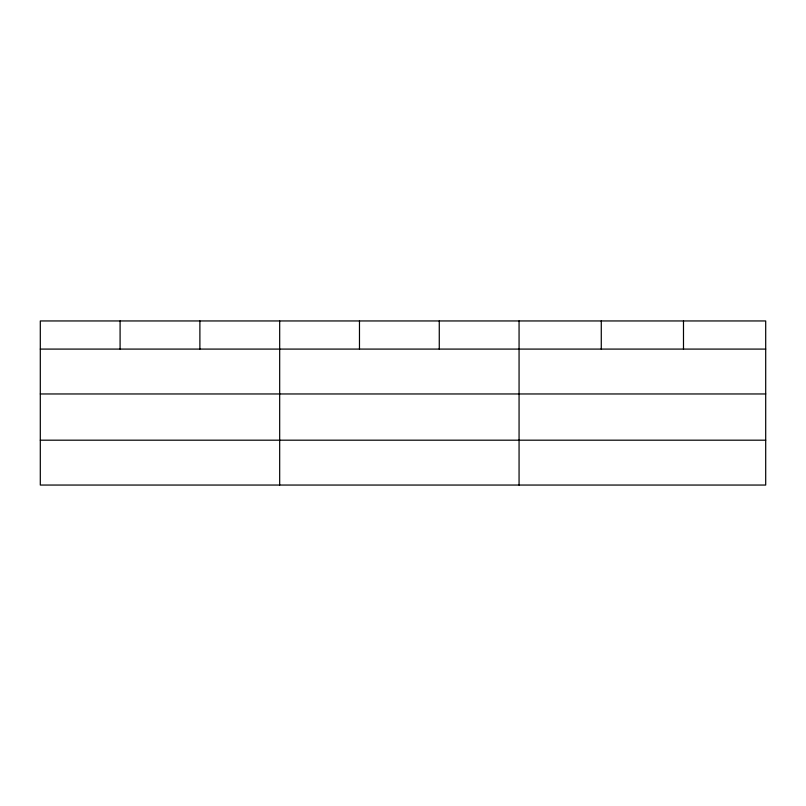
<?xml version="1.0" encoding="UTF-8"?>
<svg xmlns="http://www.w3.org/2000/svg" width="806" height="806" viewBox="0 0 806 806"><rect width="100%" height="100%" fill="white"/><g stroke="black" fill="none" stroke-linecap="round" stroke-linejoin="round"><path stroke-width="1.21" d="M765.7 393.963L765.7 320.949L40.3 320.949L40.3 485.051L765.7 485.051L765.7 393.963L40.3 393.963M40.3 349.089L765.7 349.089M40.3 440.187L765.7 440.187M683.488 320.949L683.488 349.089M601.276 320.949L601.276 349.089M519.064 320.949L519.064 485.051M439.27 320.949L439.27 349.089M359.476 320.949L359.476 349.089M279.682 320.949L279.682 485.051M199.888 320.949L199.888 349.089M120.094 320.949L120.094 349.089"/></g></svg>
